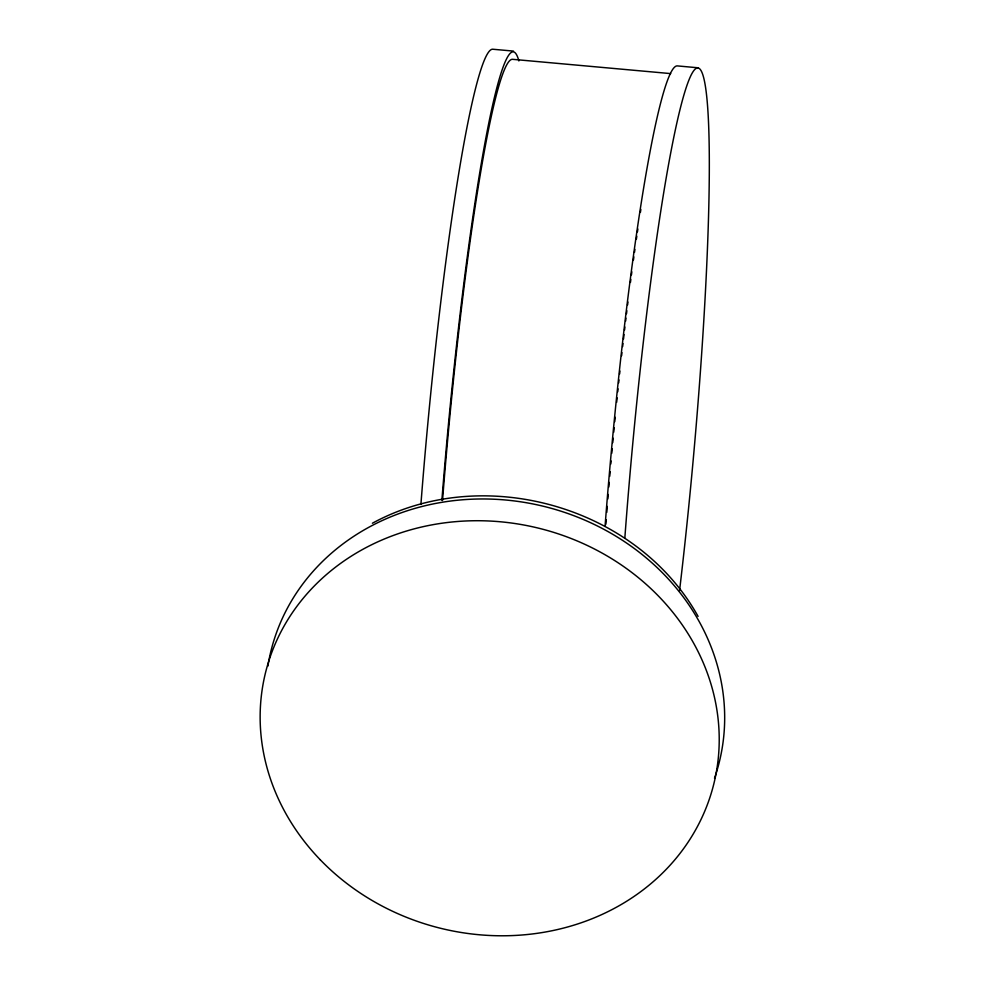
<?xml version="1.0" encoding="UTF-8"?>
<svg xmlns="http://www.w3.org/2000/svg" width="985" height="985" viewBox="0 0 985 985"><rect width="100%" height="100%" fill="white"/><g stroke="black" fill="none" stroke-linecap="round" stroke-linejoin="round"><path stroke-width="1.48" d="M372.392 523.232C483.007 462.888 636.642 505.933 698.094 616.401M513.468 51.097L492.968 49.25A392.412 30.83 -84.8 0 0 420.903 504.455M698.02 67.78L677.52 65.921A392.412 30.83 -84.8 0 0 605.11 525.67M670.687 73.604L512.717 59.334A384.15 30.178 -84.8 0 0 442.524 500.503M624.822 538.241A392.412 30.83 -84.8 0 1 699.461 68.654A392.412 30.83 -84.8 0 1 679.515 590.951M441.883 500.245A392.412 30.83 -84.8 0 1 518.873 60.935M605.886 524.217A384.15 30.178 -84.8 0 1 606.218 519.784M606.797 512.36A384.15 30.178 -84.8 0 1 607.265 506.401M607.868 498.927A384.15 30.178 -84.8 0 1 608.225 494.445M608.853 486.972A384.15 30.178 -84.8 0 1 609.235 482.379M609.752 476.26A384.15 30.178 -84.8 0 1 610.158 471.655M610.823 463.984A384.15 30.178 -84.8 0 1 611.094 460.918M611.784 453.248A384.15 30.178 -84.8 0 1 612.202 448.655M612.756 442.659A384.15 30.178 -84.8 0 1 613.175 438.177M613.741 432.181A384.15 30.178 -84.8 0 1 614.16 427.699M614.738 421.715A384.15 30.178 -84.8 0 1 615.182 417.246M616.659 402.311A384.15 30.178 -84.8 0 1 617.127 397.817M617.73 391.833A384.15 30.178 -84.8 0 1 618.051 388.853M618.666 382.894A384.15 30.178 -84.8 0 1 618.986 379.927M619.614 374.004A384.15 30.178 -84.8 0 1 619.934 371.05M621.621 355.696A384.15 30.178 -84.8 0 1 621.954 352.642M622.643 346.56A384.15 30.178 -84.8 0 1 622.988 343.531M623.517 339A384.15 30.178 -84.8 0 1 624.034 334.494M624.564 330.012A384.15 30.178 -84.8 0 1 624.909 327.02M625.623 321.085A384.15 30.178 -84.8 0 1 625.967 318.13M626.509 313.698A384.15 30.178 -84.8 0 1 626.866 310.767M627.593 304.931A384.15 30.178 -84.8 0 1 627.95 302.026M630.449 282.412A384.15 30.178 -84.8 0 1 630.843 279.371M631.447 274.827A384.15 30.178 -84.8 0 1 631.841 271.823M633.453 259.917A384.15 30.178 -84.8 0 1 633.872 256.888M634.5 252.369A384.15 30.178 -84.8 0 1 634.919 249.39M636.396 239.072A384.15 30.178 -84.8 0 1 636.815 236.166M637.443 231.844A384.15 30.178 -84.8 0 1 637.874 229M640.398 212.391A384.15 30.178 -84.8 0 1 640.853 209.448M267.895 666.106A230.946 205.963 14.1 0 1 545.284 506.733A230.946 205.963 14.1 0 1 714.507 778.236M320.359 859.88A230.946 205.963 14.1 0 0 708.56 801.384A230.946 205.963 14.1 0 0 440.098 523.491A230.946 205.963 14.1 0 0 320.359 859.88"/></g></svg>
